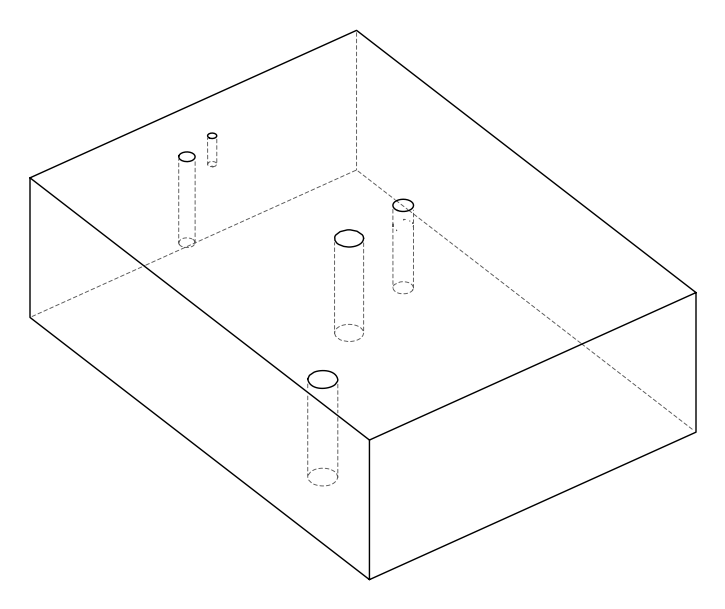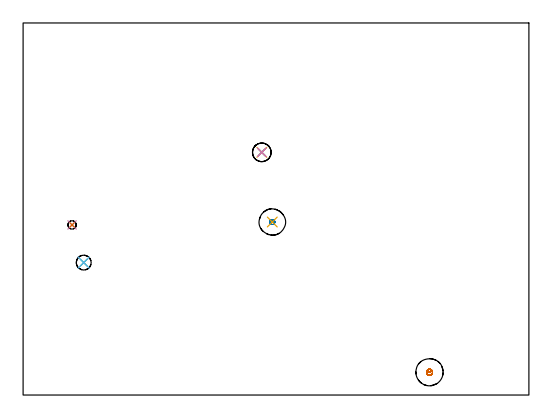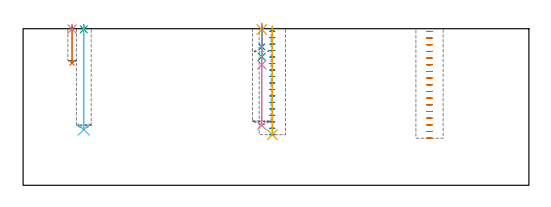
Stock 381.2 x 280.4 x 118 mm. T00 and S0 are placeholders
(PLAN: 11 operations, 7 tool changes, 4.1 min)
(1 MILL_BLIND_HOLE_FROM_SOLID_MATERIAL | STEP1POCKET | NXT0201_012 | Spiral | 1.48 min | 27223 mm3)
(2 MILL_BLIND_HOLE_FROM_SOLID_MATERIAL_1 | STEP1POCKET_4 | NXT0201_012 | Spiral | 1.24 min | 24605 mm3)
(3 SPOT_DRILL | STEP1POCKET_1 | NXT0321_9005460120000 | 0.03 min | 1 mm3)
(4 SPOT_DRILL_1 | STEP1POCKET_2 | NXT0321_9005460120000 | 0.03 min | 3 mm3)
(5 SPOT_DRILL_2 | STEP1POCKET_3 | NXT0321_9005460120000 | 0.03 min | 1 mm3)
(6 DRILL_BLIND_HOLE_INTO_CENTER | STEP1POCKET_1 | UGT0301_223 | 0.31 min | 7243 mm3)
(7 DRILL_BLIND_HOLE_INTO_CENTER_1 | STEP1POCKET_2 | UGT0301_185 | 0.11 min | 758 mm3)
(8 DRILL_BLIND_HOLE_INTO_CENTER_2 | STEP1POCKET_3 | NXT0301_062 | 0.06 min | 807 mm3)
(9 DRILL_TO_ENLARGE_BLIND_HOLE | STEP1POCKET_3 | UGT0301_273 | 0.09 min | 2043 mm3)
(10 GUN_DRILL_BLIND_HOLE | STEP1POCKET_3 | UGT0307_010 | 0.43 min | 8044 mm3)
(11 BORE_BLIND_HOLE | STEP1POCKET_4 | UGT0332_076 | 0.33 min | 0 mm3)
(TOOL NXT0201_012 | ENDMILL 16mm [2P460-1600-NA 1630] | D16 FL38 Z6)
(TOOL NXT0321_9005460120000 | NC Spot Drill, 142deg, 12mm, Carbide, Uncoated | D12 PA142 FL30 Z2)
(TOOL UGT0301_223 | Twist Drill 11.2 mm | D11.2 PA118 FL90 Z2)
(TOOL UGT0301_185 | Twist Drill 6.3 mm | D6.3 PA118 FL61 Z2)
(TOOL NXT0301_062 | Carbide Drill 9.1mm [860.1-0910-027A1-MM 2214] | D9.1 PA140 FL47 Z2)
(TOOL UGT0301_273 | Twist Drill 14.1 mm | D14.1 PA118 FL114 Z2)
(TOOL UGT0307_010 | Gun Drill 14 mm | D14 PA130 FL24 Z1)
(TOOL UGT0332_076 | 19.75 mm Rough Boring Bar | D19.75)
(OP 1 MILL_BLIND_HOLE_FROM_SOLID_MATERIAL)
G17 G21 G94 G90
T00 M6
G54
G17 G0 G90 X306.3 Y17.2 S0 M3
G43 Z128. H1
Z115.971
G94 G3 X307.314 Y18.436 R1.034 F250.
X305.861 Y19.407 R1.236
X304.093 Y16.761 R2.25
X305.861 Y19.407 R-2.25
X304.977 Y18.084 R1.125
X306.3 Y17.2 R1.125
G0 Z110.941
G3 X307.314 Y18.436 R1.034
X305.861 Y19.407 R1.236
X304.093 Y16.761 R2.25
X305.861 Y19.407 R-2.25
X304.977 Y18.084 R1.125
X306.3 Y17.2 R1.125
G0 Z105.912
G3 X307.314 Y18.436 R1.034
X305.861 Y19.407 R1.236
X304.093 Y16.761 R2.25
X305.861 Y19.407 R-2.25
X304.977 Y18.084 R1.125
X306.3 Y17.2 R1.125
G0 Z100.882
G3 X307.314 Y18.436 R1.034
X305.861 Y19.407 R1.236
X304.093 Y16.761 R2.25
X305.861 Y19.407 R-2.25
X304.977 Y18.084 R1.125
X306.3 Y17.2 R1.125
G0 Z95.853
G3 X307.314 Y18.436 R1.034
X305.861 Y19.407 R1.236
X304.093 Y16.761 R2.25
X305.861 Y19.407 R-2.25
X304.977 Y18.084 R1.125
X306.3 Y17.2 R1.125
G0 Z90.824
G3 X307.314 Y18.436 R1.034
X305.861 Y19.407 R1.236
X304.093 Y16.761 R2.25
X305.861 Y19.407 R-2.25
X304.977 Y18.084 R1.125
X306.3 Y17.2 R1.125
G0 Z85.794
G3 X307.314 Y18.436 R1.034
X305.861 Y19.407 R1.236
X304.093 Y16.761 R2.25
X305.861 Y19.407 R-2.25
X304.977 Y18.084 R1.125
X306.3 Y17.2 R1.125
G0 Z80.765
G3 X307.314 Y18.436 R1.034
X305.861 Y19.407 R1.236
X304.093 Y16.761 R2.25
X305.861 Y19.407 R-2.25
X304.977 Y18.084 R1.125
X306.3 Y17.2 R1.125
G0 Z75.735
G3 X307.314 Y18.436 R1.034
X305.861 Y19.407 R1.236
X304.093 Y16.761 R2.25
X305.861 Y19.407 R-2.25
X304.977 Y18.084 R1.125
X306.3 Y17.2 R1.125
G0 Z70.706
G3 X307.314 Y18.436 R1.034
X305.861 Y19.407 R1.236
X304.093 Y16.761 R2.25
X305.861 Y19.407 R-2.25
X304.977 Y18.084 R1.125
X306.3 Y17.2 R1.125
G0 Z65.676
G3 X307.314 Y18.436 R1.034
X305.861 Y19.407 R1.236
X304.093 Y16.761 R2.25
X305.861 Y19.407 R-2.25
X304.977 Y18.084 R1.125
X306.3 Y17.2 R1.125
G0 Z60.647
G3 X307.314 Y18.436 R1.034
X305.861 Y19.407 R1.236
X304.093 Y16.761 R2.25
X305.861 Y19.407 R-2.25
X304.977 Y18.084 R1.125
X306.3 Y17.2 R1.125
G0 Z55.618
G3 X307.314 Y18.436 R1.034
X305.861 Y19.407 R1.236
X304.093 Y16.761 R2.25
X305.861 Y19.407 R-2.25
X304.977 Y18.084 R1.125
X306.3 Y17.2 R1.125
G0 Z50.588
G3 X307.314 Y18.436 R1.034
X305.861 Y19.407 R1.236
X304.093 Y16.761 R2.25
X305.861 Y19.407 R-2.25
X304.977 Y18.084 R1.125
X306.3 Y17.2 R1.125
G0 Z45.559
G3 X307.314 Y18.436 R1.034
X305.861 Y19.407 R1.236
X304.093 Y16.761 R2.25
X305.861 Y19.407 R-2.25
X304.977 Y18.084 R1.125
X306.3 Y17.2 R1.125
G0 Z40.529
G3 X307.314 Y18.436 R1.034
X305.861 Y19.407 R1.236
X304.093 Y16.761 R2.25
X305.861 Y19.407 R-2.25
X304.977 Y18.084 R1.125
X306.3 Y17.2 R1.125
G0 Z35.5
G3 X307.314 Y18.436 R1.034
X305.861 Y19.407 R1.236
X304.093 Y16.761 R2.25
X305.861 Y19.407 R-2.25
X304.977 Y18.084 R1.125
X306.3 Y17.2 R1.125
G0 Z128.
M5
M2
(OP 2 MILL_BLIND_HOLE_FROM_SOLID_MATERIAL_1)
G17 G21 G94 G90
T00 M6
G54
G17 G0 G90 X187.8 Y130.4 S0 M3
G43 Z128. H1
Z116.124
G94 G3 X188.75 Y131.35 R0.95 F250.
X187.8 Y132.3 R0.95
X185.9 Y130.4 R1.9
X187.8 Y132.3 R-1.9
X186.85 Y131.35 R0.95
X187.8 Y130.4 R0.95
G0 Z111.247
G3 X188.75 Y131.35 R0.95
X187.8 Y132.3 R0.95
X185.9 Y130.4 R1.9
X187.8 Y132.3 R-1.9
X186.85 Y131.35 R0.95
X187.8 Y130.4 R0.95
G0 Z106.371
G3 X188.75 Y131.35 R0.95
X187.8 Y132.3 R0.95
X185.9 Y130.4 R1.9
X187.8 Y132.3 R-1.9
X186.85 Y131.35 R0.95
X187.8 Y130.4 R0.95
G0 Z101.494
G3 X188.75 Y131.35 R0.95
X187.8 Y132.3 R0.95
X185.9 Y130.4 R1.9
X187.8 Y132.3 R-1.9
X186.85 Y131.35 R0.95
X187.8 Y130.4 R0.95
G0 Z96.618
G3 X188.75 Y131.35 R0.95
X187.8 Y132.3 R0.95
X185.9 Y130.4 R1.9
X187.8 Y132.3 R-1.9
X186.85 Y131.35 R0.95
X187.8 Y130.4 R0.95
G0 Z91.741
G3 X188.75 Y131.35 R0.95
X187.8 Y132.3 R0.95
X185.9 Y130.4 R1.9
X187.8 Y132.3 R-1.9
X186.85 Y131.35 R0.95
X187.8 Y130.4 R0.95
G0 Z86.865
G3 X188.75 Y131.35 R0.95
X187.8 Y132.3 R0.95
X185.9 Y130.4 R1.9
X187.8 Y132.3 R-1.9
X186.85 Y131.35 R0.95
X187.8 Y130.4 R0.95
G0 Z81.988
G3 X188.75 Y131.35 R0.95
X187.8 Y132.3 R0.95
X185.9 Y130.4 R1.9
X187.8 Y132.3 R-1.9
X186.85 Y131.35 R0.95
X187.8 Y130.4 R0.95
G0 Z77.112
G3 X188.75 Y131.35 R0.95
X187.8 Y132.3 R0.95
X185.9 Y130.4 R1.9
X187.8 Y132.3 R-1.9
X186.85 Y131.35 R0.95
X187.8 Y130.4 R0.95
G0 Z72.235
G3 X188.75 Y131.35 R0.95
X187.8 Y132.3 R0.95
X185.9 Y130.4 R1.9
X187.8 Y132.3 R-1.9
X186.85 Y131.35 R0.95
X187.8 Y130.4 R0.95
G0 Z67.359
G3 X188.75 Y131.35 R0.95
X187.8 Y132.3 R0.95
X185.9 Y130.4 R1.9
X187.8 Y132.3 R-1.9
X186.85 Y131.35 R0.95
X187.8 Y130.4 R0.95
G0 Z62.482
G3 X188.75 Y131.35 R0.95
X187.8 Y132.3 R0.95
X185.9 Y130.4 R1.9
X187.8 Y132.3 R-1.9
X186.85 Y131.35 R0.95
X187.8 Y130.4 R0.95
G0 Z57.606
G3 X188.75 Y131.35 R0.95
X187.8 Y132.3 R0.95
X185.9 Y130.4 R1.9
X187.8 Y132.3 R-1.9
X186.85 Y131.35 R0.95
X187.8 Y130.4 R0.95
G0 Z52.729
G3 X188.75 Y131.35 R0.95
X187.8 Y132.3 R0.95
X185.9 Y130.4 R1.9
X187.8 Y132.3 R-1.9
X186.85 Y131.35 R0.95
X187.8 Y130.4 R0.95
G0 Z47.853
G3 X188.75 Y131.35 R0.95
X187.8 Y132.3 R0.95
X185.9 Y130.4 R1.9
X187.8 Y132.3 R-1.9
X186.85 Y131.35 R0.95
X187.8 Y130.4 R0.95
G0 Z42.976
G3 X188.75 Y131.35 R0.95
X187.8 Y132.3 R0.95
X185.9 Y130.4 R1.9
X187.8 Y132.3 R-1.9
X186.85 Y131.35 R0.95
X187.8 Y130.4 R0.95
G0 Z38.1
G3 X188.75 Y131.35 R0.95
X187.8 Y132.3 R0.95
X185.9 Y130.4 R1.9
X187.8 Y132.3 R-1.9
X186.85 Y131.35 R0.95
X187.8 Y130.4 R0.95
G0 Z128.
M5
M2
(OP 3 SPOT_DRILL)
G17 G21 G94 G90
T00 M6
G54
G17 G0 G90 X45.7 Y99.8 S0 M3
G43 Z128. H0
G94 G81 G98 Z117.518 F250. R121.
G80
M5
M2
(OP 4 SPOT_DRILL_1)
G17 G21 G94 G90
T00 M6
G54
G17 G0 G90 X36.9 Y128.2 S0 M3
G43 Z128. H0
G94 G81 G98 Z117.729 F250. R121.
G80
M5
M2
(OP 5 SPOT_DRILL_2)
G17 G21 G94 G90
T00 M6
G54
G17 G0 G90 X179.9 Y182.9 S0 M3
G43 Z128. H0
G94 G81 G98 Z117.397 F250. R121.
G80
M5
M2
(OP 6 DRILL_BLIND_HOLE_INTO_CENTER)
G17 G21 G94 G90
T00 M6
G54
G17 G0 G90 X45.7 Y99.8 S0 M3
G43 Z128. H0
G94 G81 G98 Z42. F250. R120.
G80
M5
M2
(OP 7 DRILL_BLIND_HOLE_INTO_CENTER_1)
G17 G21 G94 G90
T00 M6
G54
G17 G0 G90 X36.9 Y128.2 S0 M3
G43 Z128. H0
G94 G81 G98 Z92.1 F250. R120.
G80
M5
M2
(OP 8 DRILL_BLIND_HOLE_INTO_CENTER_2)
G17 G21 G94 G90
T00 M6
G54
G17 G0 G90 X179.9 Y182.9 S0 M3
G43 Z128. H1
G94 G81 G98 Z104.35 F250. R120.
G80
M5
M2
(OP 9 DRILL_TO_ENLARGE_BLIND_HOLE)
G17 G21 G94 G90
T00 M6
G54
G17 G0 G90 X179.9 Y182.9 S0 M3
G43 Z128. H0
G94 G81 G98 Z96.85 F250. R120.
G80
M5
M2
(OP 10 GUN_DRILL_BLIND_HOLE)
G17 G21 G94 G90
T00 M6
G54
G17 G0 G90 X179.9 Y182.9 M8
G43 Z128. H0
Z122.056
S716 M3
G94 G1 Z90.792 F125. M26
G4 X.084
Z45.1 F250.
G4 X.084
G0 Z45.2
M5
M9
Z122.056
Z128.
M2
(OP 11 BORE_BLIND_HOLE)
G17 G21 G94 G90
T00 M6
G54
G17 G0 G90 X187.8 Y130.4 S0 M3
G43 Z128. H0
G94 G85 G98 Z38.1 F250. R120.
G80
M5
M2
